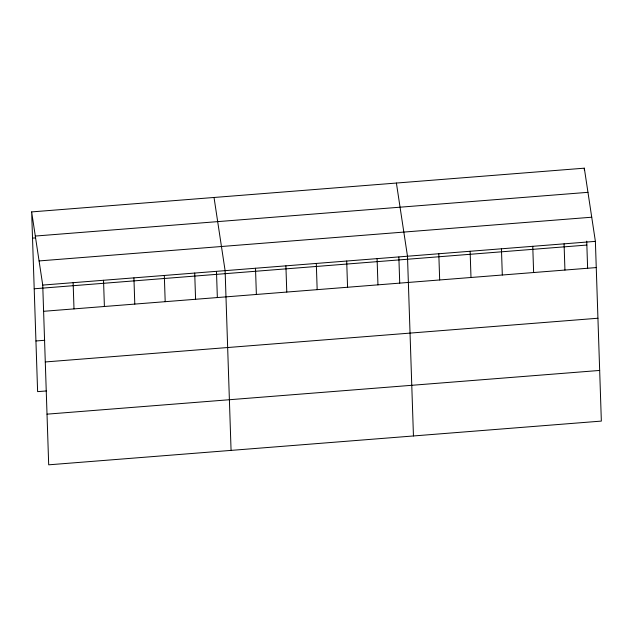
<?xml version="1.0" encoding="UTF-8"?>
<svg xmlns="http://www.w3.org/2000/svg" width="633" height="633" viewBox="0 0 633 633"><rect width="100%" height="100%" fill="white"/><g stroke="black" fill="none" stroke-linecap="round" stroke-linejoin="round"><path stroke-width="0.95" d="M31.65 211.905L584.306 168.18L595.384 241.363L601.35 421.095L48.694 464.82L42.735 285.079L31.65 211.905L37.616 391.637L46.438 390.941M35.306 236.054L587.962 192.329M32.52 238.119L35.464 237.889M39.08 260.931L591.728 217.214M42.735 285.079L595.384 241.363M34.198 288.783L586.854 245.058M43.606 311.301L596.254 267.577M35.931 340.973L44.753 340.277M45.283 361.957L597.94 318.241M47.016 414.156L599.673 370.44M396.4 183.048L407.486 256.23L413.452 435.963M214.025 197.472L225.111 270.655L231.069 450.387M584.306 168.18L584.37 170.127M586.728 241.165L587.622 268.257M564.074 243.84L564.937 270.054M532.757 246.316L533.627 272.53M501.439 248.793L502.309 275.007M470.121 251.269L470.992 277.491M438.804 253.754L439.674 279.968M398.853 257.006L399.724 283.125M377.086 258.636L377.956 284.85M346.694 261.033L347.564 287.255M316.294 263.439L317.165 289.653M285.902 265.844L286.773 292.058M255.503 268.25L256.373 294.464M216.478 271.43L217.348 297.55M194.711 273.06L195.581 299.274M164.319 275.466L165.189 301.68M133.919 277.871L134.789 304.085M103.527 280.277L104.398 306.491M73.127 282.674L73.998 308.896"/></g></svg>
